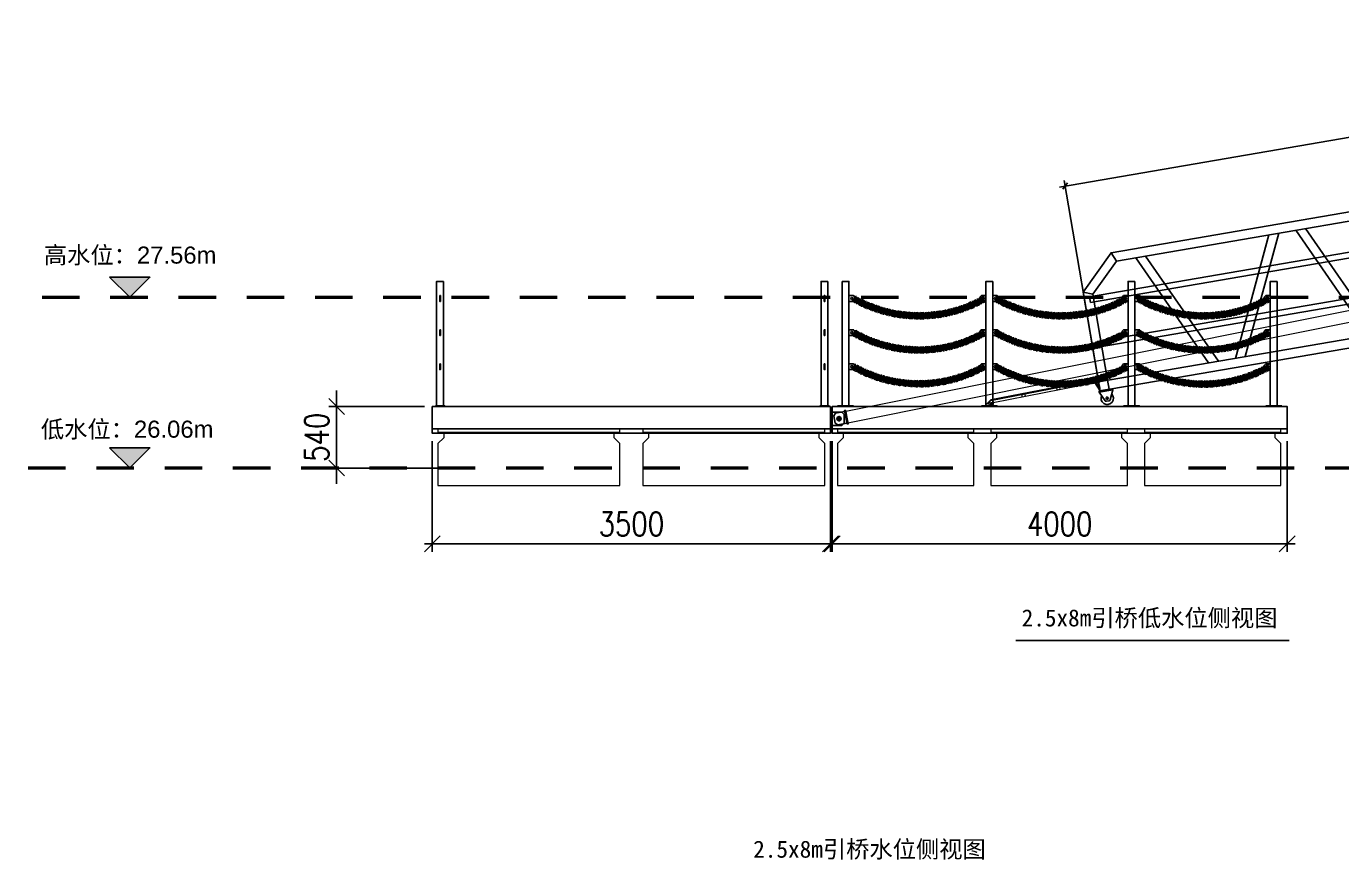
# Model space of a CAD drawing. Header units: millimetres. Extents: x 11827 to 862553, y 15071 to 134256.
# Drawn here: x 654036 to 665599, y 85019 to 92344 of the extents above; entities that cross this region are included whole.
import ezdxf
from ezdxf.enums import TextEntityAlignment as Align

# ---------------------------------------------------------------- set-up
doc = ezdxf.new("R2010")
doc.units = ezdxf.units.MM
doc.linetypes.add('CENTER', pattern=[2, 1.25, -0.25, 0.25, -0.25])
doc.linetypes.add('CENTER2', pattern=[28.575, 19.05, -3.175, 3.175, -3.175])
for name, color, linetype, lineweight in [('CAXA0', 7, 'Continuous', 70), ('图框', 7, 'Continuous', 13), ('文本', 3, 'Continuous', 13), ('浮箱', 160, 'Continuous', 20), ('铝斜撑', 241, 'Continuous', 9)]:
    doc.layers.add(name, color=color, linetype=linetype, lineweight=lineweight)
for name, color, linetype in [('hjh350-1200', 170, 'Continuous'), ('铝横梁', 220, 'Continuous'), ('铝通', 4, 'Continuous')]:
    doc.layers.add(name, color=color, linetype=linetype)
doc.styles.add('HZTXT', font='txtw.shx', dxfattribs={"width": 0.8, "bigfont": 'hztxtw.shx'})
doc.styles.get("Standard").update_dxf_attribs({"font": 'arial.ttf'})
doc.styles.add('宋体', font='')
doc.styles.get('宋体').set_extended_font_data('SimSun')
doc.dimstyles.new('DIM-50', dxfattribs={"dimscale": 50, "dimtxt": 3, "dimasz": 1, "dimexe": 1, "dimexo": 1, "dimgap": 1, "dimtad": 1, "dimdec": 1, "dimdsep": 46, "dimtxsty": 'HZTXT', "dimblk": 'OBLIQUE', "dimblk1": 'ARCHTICK', "dimblk2": 'OBLIQUE', "dimcen": 0, "dimdle": 1, "dimclrd": 9, "dimclre": 9, "dimclrt": 2, "dimadec": 1, "dimazin": 0, "dimtfac": 1, "dimtdec": 1, "dimtix": 1, "dimtmove": 2, "dimatfit": 3, "dimldrblk": 'OBLIQUE', "dimfxl": 15, "dimtolj": 1, "dimtzin": 0, "dimarcsym": 1})
doc.dimstyles.new('DIM-70', dxfattribs={"dimscale": 70, "dimtxt": 3, "dimasz": 2, "dimexe": 1, "dimexo": 1, "dimgap": 1, "dimtad": 1, "dimdec": 1, "dimdsep": 46, "dimtxsty": 'HZTXT', "dimblk": 'OBLIQUE', "dimcen": 0, "dimdle": 1, "dimclrd": 9, "dimclre": 9, "dimclrt": 2, "dimadec": 1, "dimazin": 0, "dimtfac": 1, "dimtdec": 1, "dimtix": 1, "dimtmove": 2, "dimatfit": 3, "dimldrblk": 'OBLIQUE', "dimfxl": 15, "dimtolj": 1, "dimtzin": 0, "dimarcsym": 1})

# ---------------------------------------------------------------- blocks, each defined once
blk = doc.blocks.new('*U26')
at = {"color": 5, "const_width": 30}
blk.add_lwpolyline([(166, 0), (-166, 0)], dxfattribs=at)
blk = doc.blocks.new('*U27')
at = {"color": 0, "linetype": 'ByBlock', "lineweight": -2, "transparency": 16777216}
for p in [(0, 0), (600, 0), (1200, 0), (1800, 0), (2400, 0), (3000, 0), (3600, 0), (4200, 0), (4800, 0), (5400, 0), (6000, 0), (6600, 0), (7200, 0), (7800, 0), (8400, 0), (9000, 0), (9600, 0), (10200, 0), (10800, 0), (11400, 0)]:
    blk.add_blockref('*U26', p, dxfattribs=at)
blk = doc.blocks.new('*U24')
at = {"color": 5, "const_width": 30}
blk.add_lwpolyline([(166, 0), (-166, 0)], dxfattribs=at)
blk = doc.blocks.new('*U25')
at = {"color": 0, "linetype": 'ByBlock', "lineweight": -2, "transparency": 16777216}
for p in [(0, 0), (600, 0), (1200, 0), (1800, 0), (2400, 0), (3000, 0), (3600, 0), (4200, 0), (4800, 0), (5400, 0), (6000, 0), (6600, 0), (7200, 0), (7800, 0), (8400, 0), (9000, 0), (9600, 0), (10200, 0), (10800, 0), (11400, 0)]:
    blk.add_blockref('*U24', p, dxfattribs=at)
blk = doc.blocks.new('GW-R')
at = {"color": 3, "linetype": 'CENTER2'}
for p, q in [((8383, 1945), (8383, 1975)), ((8398, 1960), (8368, 1960))]:
    blk.add_line(p, q, dxfattribs=at)
at = {"color": 1, "linetype": 'CENTER', "ltscale": 0.52}
for p, q in [((8383, 1974), (8383, 1946)), ((8369, 1960), (8397, 1960))]:
    blk.add_line(p, q, dxfattribs=at)
blk.add_lwpolyline([(8443, 2035), (8323, 2035), (8323, 2025), (8443, 2025)], close=True)
at = {"color": 0}
for points in [[(8360, 1942), (8323, 2025)], [(8406, 1942), (8443, 2025)]]:
    blk.add_lwpolyline(points, dxfattribs=at)
blk.add_lwpolyline([(8406, 1942, -0.317501), (8397, 1935), (8370, 1935, -0.317501), (8360, 1942)], format="xyb")
blk.add_circle((8383, 1960), 9)
blk.add_circle((8383, 1960), 9)
blk.add_arc((8383, 1960), 55, 144.9944, 35.0056)
blk = doc.blocks.new('A$C1CD0366B')
at = {"color": 1, "linetype": 'CENTER', "ltscale": 0.52}
for p, q in [((46, 50), (74, 50)), ((60, 36), (60, 64))]:
    blk.add_line(p, q, dxfattribs=at)
blk.add_lwpolyline([(0, 100), (0, 0), (10, 0), (10, 100)], close=True)
blk.add_lwpolyline([(10, 100), (87, 74, -0.315452), (90, 69), (90, 31, -0.315452), (87, 26), (10, 0)], format="xyb")
blk.add_circle((60, 50), 11)
blk = doc.blocks.new('*U46')
at = {"layer": '铝横梁'}
for points in [[(-163, -510), (-638, 510)], [(-75, -510), (-550, 510)], [(75, -510), (550, 510)], [(163, -510), (638, 510)]]:
    blk.add_lwpolyline(points, dxfattribs=at)
blk = doc.blocks.new('*U47')
at = {"color": 0, "linetype": 'ByBlock', "lineweight": -2, "transparency": 16777216}
for p in [(0, 0), (1427, 0), (2854, 0), (4281, 0), (5708, 0)]:
    blk.add_blockref('*U46', p, dxfattribs=at)
blk = doc.blocks.new('GW')
at = {"color": 3}
for points in [[(1209734, 2417378), (1209734, 2418178), (1209434, 2418478), (1202034, 2418478), (1201734, 2418178), (1201734, 2417378)], [(1202067, 2418398), (1202034, 2418478)], [(1209401, 2418398), (1209434, 2418478)], [(1209654, 2417378), (1209654, 2418145), (1209401, 2418398), (1202067, 2418398), (1201814, 2418145), (1201814, 2417378)], [(1201814, 2418145), (1201734, 2418178)], [(1209654, 2418145), (1209734, 2418178)]]:
    blk.add_lwpolyline(points, dxfattribs=at)
for points in [[(1201814, 2418128), (1209686, 2418128), (1209686, 2418078), (1201814, 2418078)], [(1201814, 2417728), (1209686, 2417728), (1209686, 2417678), (1201814, 2417678)]]:
    blk.add_lwpolyline(points, close=True)
blk.add_lwpolyline([(1201734, 2417378), (1209734, 2417378), (1209734, 2417298), (1201734, 2417298)], close=True, dxfattribs=at)
at = {"layer": '铝通'}
for points in [[(1201722, 2417404), (1201814, 2417378), (1201814, 2417298), (1201734, 2417298), (1201702, 2417379)], [(1209747, 2417404), (1209654, 2417378), (1209654, 2417298), (1209734, 2417298), (1209767, 2417379)]]:
    blk.add_lwpolyline(points, dxfattribs=at)
for points in [[(1201734, 2417378), (1201734, 2417322), (1201724, 2417322), (1201714, 2417378)], [(1209734, 2417378), (1209734, 2417322), (1209744, 2417322), (1209754, 2417378)]]:
    blk.add_lwpolyline(points, close=True, dxfattribs=at)
for centre in [(1201716, 2417388), (1209753, 2417388)]:
    blk.add_circle(centre, 7, dxfattribs=at)
for centre, start, end in [((1201716, 2417388), 69.0024, 213.7395), ((1209753, 2417388), 326.2605, 110.9976)]:
    blk.add_arc(centre, 17, start, end, dxfattribs=at)
for name, p in [('*U47', (1202882, 2417888)), ('GW-R', (1201301, 2415263))]:
    blk.add_blockref(name, p)
at = {"layer": '图框', "rotation": 270.000000000001}
blk.add_blockref('A$C1CD0366B', (1201724, 2417298), dxfattribs=at)
blk = doc.blocks.new('_Oblique')
at = {"color": 0, "linetype": 'ByBlock', "lineweight": -2}
blk.add_line((-0.5, -0.5), (0.5, 0.5), dxfattribs=at)
blk = doc.blocks.new('*D49')
at = {"color": 9, "lineweight": -2, "transparency": 16777216}
for p, q in [((671100, 92304), (663117, 90932)), ((671352, 90545), (671043, 92344)), ((663467, 89190), (663158, 90990))]:
    blk.add_line(p, q, dxfattribs=at)
at = {"layer": 'Defpoints', "color": 0, "transparency": 16777216}
for p in [(663167, 90941), (671360, 90495), (663476, 89141)]:
    blk.add_point(p, dxfattribs=at)
at = {"color": 9, "lineweight": -2, "transparency": 16777216, "xscale": 50, "yscale": 50, "zscale": 50}
for p, rotation in [((671051, 92295), 9.746884689865425), ((663167, 90941), 189.7468846898654)]:
    blk.add_blockref('_Oblique', p, dxfattribs=dict(at, rotation=rotation))
at = {"color": 2, "transparency": 16777216, "insert": (667088, 91741), "char_height": 150, "attachment_point": 5, "rotation": 9.7469, "style": 'HZTXT'}
blk.add_mtext('\\A1;8000', dxfattribs=at)
blk = doc.blocks.new('_ArchTick')
at = {"color": 0, "linetype": 'ByBlock', "lineweight": 100, "const_width": 0.15}
blk.add_lwpolyline([(-0.5, -0.5), (0.5, 0.5)], dxfattribs=at)
blk = doc.blocks.new('ZZ-2')
blk.add_lwpolyline([(125607, 24331), (125517, 24331), (125497, 24311), (125497, 24236), (125517, 24216), (125607, 24216)])
blk.add_lwpolyline([(125617, 24211), (125607, 24211), (125607, 24336), (125617, 24336)], close=True)
blk.add_circle((125542, 24274), 18)
at = {"layer": 'Defpoints', "color": 1, "linetype": 'CENTER', "ltscale": 5}
for points in [[(125542, 24297), (125542, 24251)], [(125519, 24274), (125565, 24274)]]:
    blk.add_lwpolyline(points, dxfattribs=at)
at = {"layer": 'Defpoints', "color": 1, "linetype": 'CENTER', "ltscale": 2}
for points in [[(125602, 24311), (125612, 24311), (125622, 24311)], [(125602, 24236), (125612, 24236), (125622, 24236)]]:
    blk.add_lwpolyline(points, dxfattribs=at)
for points in [[(125617, 24302), (125617, 24320), (125607, 24320), (125607, 24302)], [(125617, 24227), (125617, 24245), (125607, 24245), (125607, 24227)]]:
    blk.add_lwpolyline(points, close=True, dxfattribs=at)
blk = doc.blocks.new('M-ARM-b')
at = {"color": 4}
for points in [[(202176, 25902), (202096, 25902), (202076, 25882), (202076, 25817), (202096, 25797), (202176, 25797)], [(202176, 25789), (202176, 25909), (202186, 25909), (202186, 25789), (202176, 25789)], [(208807, 25789), (208807, 25909), (208797, 25909), (208797, 25789), (208807, 25789)], [(208807, 25902), (208887, 25902), (208907, 25882), (208907, 25817), (208887, 25797), (208807, 25797)]]:
    blk.add_lwpolyline(points, dxfattribs=at)
for centre in [(202116, 25849), (208867, 25849)]:
    blk.add_circle(centre, 18, dxfattribs=at)
at = {"layer": 'Defpoints', "color": 4, "linetype": 'CENTER', "ltscale": 5}
for points in [[(202093, 25849), (202139, 25849)], [(202116, 25872), (202116, 25826)], [(208890, 25849), (208844, 25849)], [(208867, 25872), (208867, 25826)]]:
    blk.add_lwpolyline(points, dxfattribs=at)
at = {"layer": '铝斜撑', "color": 4}
blk.add_lwpolyline([(208797, 25799), (208797, 25899), (202186, 25899), (202186, 25799), (208797, 25799)], dxfattribs=at)
blk = doc.blocks.new('A$C32F71815')
at = {"layer": '铝斜撑', "linetype": 'Continuous'}
for p, q in [((3, 20), (0, 20)), ((0, 20), (0, 0)), ((40, 0), (0, 0)), ((3, 20), (3, 3)), ((40, 3), (3, 3)), ((40, 0), (40, 3))]:
    blk.add_line(p, q, dxfattribs=at)
blk = doc.blocks.new('tb')
at = {"lineweight": 0}
h = blk.add_hatch(dxfattribs=at)
h.set_pattern_fill('ANSI31', color=256, scale=0.125, style=0)
h.set_pattern_definition([(45, (-488846.90197, 126237.06756), (-0.2806330038, 0.28063300377), [])])
edge = h.paths.add_edge_path(flags=17)
edge.add_arc((0, 0), 6.5, 0, 360)
edge = h.paths.add_edge_path()
edge.add_arc((0, 0), 10, 0, 360)
for p, q in [((-15, -5), (-15, 15)), ((-15, 15), (943, 15)), ((-10, 10), (-10, -5)), ((942, 10), (-10, 10)), ((942, 10), (982, -16)), ((943, 15), (985, -12)), ((-10, -5), (-15, -5)), ((927, -10), (927, -20)), ((937, -30), (957, -30)), ((941, -23), (953, -23)), ((941, -30), (941, -23)), ((945, -23), (945, -7)), ((950, -23), (950, -7)), ((953, -30), (953, -23)), ((967, -10), (967, -20)), ((982, -16), (985, -12))]:
    blk.add_line(p, q, dxfattribs=at)
for points in [[(14, -10), (14, 10), (927, 10), (927, -10)], [(44, 10), (44, -10), (14, -10), (14, 10)], [(356, 10), (356, -10), (326, -10), (326, 10)], [(668, 10), (668, -10), (638, -10), (638, 10)]]:
    blk.add_lwpolyline(points, close=True, dxfattribs=at)
for radius in [10, 6.5]:
    blk.add_circle((0, 0), radius, dxfattribs=at)
for centre, start, end in [((937, -20), 180, 270), ((957, -20), 270, 0)]:
    blk.add_arc(centre, 10, start, end, dxfattribs=at)
blk.add_blockref('A$C32F71815', (927, -10), dxfattribs=at)
blk = doc.blocks.new('*U807')
at = {"layer": '浮箱'}
blk.add_lwpolyline([(-800, -250), (800, -250), (800, 120), (750, 170), (750, 220), (800, 220), (800, 250), (-800, 250), (-800, 220), (-750, 220), (-750, 170), (-800, 120)], close=True, dxfattribs=at)
blk.add_lwpolyline([(-750, 220), (750, 220)], dxfattribs=at)
blk = doc.blocks.new('*U808')
at = {"color": 0, "linetype": 'ByBlock', "lineweight": -2, "transparency": 16777216}
for p in [(0, 0), (1800, 0)]:
    blk.add_blockref('*U807', p, dxfattribs=at)
blk = doc.blocks.new('*U809')
at = {"layer": '浮箱'}
blk.add_lwpolyline([(-600, -250), (600, -250), (600, 120), (550, 170), (550, 220), (600, 220), (600, 250), (-600, 250), (-600, 220), (-550, 220), (-550, 170), (-600, 120)], close=True, dxfattribs=at)
blk.add_lwpolyline([(-550, 220), (550, 220)], dxfattribs=at)
blk = doc.blocks.new('*U810')
at = {"color": 0, "linetype": 'ByBlock', "lineweight": -2, "transparency": 16777216}
for p in [(0, 0), (1350, 0), (2700, 0)]:
    blk.add_blockref('*U809', p, dxfattribs=at)
blk = doc.blocks.new('*D811')
at = {"color": 9, "lineweight": -2, "transparency": 16777216}
for p, q in [((656764, 89002), (656764, 89142)), ((657535, 89002), (656694, 89002)), ((656764, 89002), (656764, 88462)), ((657914, 88462), (656694, 88462)), ((656764, 88462), (656764, 88322))]:
    blk.add_line(p, q, dxfattribs=at)
at = {"layer": 'Defpoints', "color": 0, "transparency": 16777216}
for p in [(657605, 89002), (656764, 88462), (657984, 88462)]:
    blk.add_point(p, dxfattribs=at)
at = {"color": 9, "lineweight": -2, "transparency": 16777216, "xscale": 140, "yscale": 140, "zscale": 140}
for p, rotation in [((656764, 89002), 270), ((656764, 88462), 90)]:
    blk.add_blockref('_Oblique', p, dxfattribs=dict(at, rotation=rotation))
at = {"color": 2, "transparency": 16777216, "insert": (656589, 88732), "char_height": 210, "attachment_point": 5, "rotation": 90, "style": 'HZTXT'}
blk.add_mtext('\\A1;540', dxfattribs=at)
blk = doc.blocks.new('*D931')
at = {"color": 9, "lineweight": -2, "transparency": 16777216}
for p, q in [((657605, 88697), (657605, 87725)), ((661105, 88697), (661105, 87725)), ((657535, 87795), (661175, 87795))]:
    blk.add_line(p, q, dxfattribs=at)
at = {"layer": 'Defpoints', "color": 0, "transparency": 16777216}
for p in [(657605, 88767), (661105, 88767), (661105, 87795)]:
    blk.add_point(p, dxfattribs=at)
at = {"color": 9, "lineweight": -2, "transparency": 16777216, "xscale": 140, "yscale": 140, "zscale": 140, "rotation": 180}
blk.add_blockref('_Oblique', (657605, 87795), dxfattribs=at)
at = {"color": 9, "lineweight": -2, "transparency": 16777216, "xscale": 140, "yscale": 140, "zscale": 140}
blk.add_blockref('_Oblique', (661105, 87795), dxfattribs=at)
at = {"color": 2, "transparency": 16777216, "insert": (659355, 87970), "char_height": 210, "attachment_point": 5, "style": 'HZTXT'}
blk.add_mtext('\\A1;3500', dxfattribs=at)
blk = doc.blocks.new('*D932')
at = {"color": 9, "lineweight": -2, "transparency": 16777216}
for p, q in [((661120, 88697), (661120, 87725)), ((665120, 88697), (665120, 87725)), ((661050, 87795), (665190, 87795))]:
    blk.add_line(p, q, dxfattribs=at)
at = {"layer": 'Defpoints', "color": 0, "transparency": 16777216}
for p in [(661120, 88767), (665120, 88767), (665120, 87795)]:
    blk.add_point(p, dxfattribs=at)
at = {"color": 9, "lineweight": -2, "transparency": 16777216, "xscale": 140, "yscale": 140, "zscale": 140, "rotation": 180}
blk.add_blockref('_Oblique', (661120, 87795), dxfattribs=at)
at = {"color": 9, "lineweight": -2, "transparency": 16777216, "xscale": 140, "yscale": 140, "zscale": 140}
blk.add_blockref('_Oblique', (665120, 87795), dxfattribs=at)
at = {"color": 2, "transparency": 16777216, "insert": (663120, 87970), "char_height": 210, "attachment_point": 5, "style": 'HZTXT'}
blk.add_mtext('\\A1;4000', dxfattribs=at)
blk = doc.blocks.new('*U1325')
blk.add_lwpolyline([(-25, 25), (-25, -25), (15, -25), (25, -15), (25, 15), (15, 25), (-25, 25)])
blk.add_circle((0, 0), 10)
blk = doc.blocks.new('*U1326')
at = {"color": 0, "linetype": 'ByBlock', "lineweight": -2, "transparency": 16777216}
for p in [(0, 600), (0, 300), (0, 0)]:
    blk.add_blockref('*U1325', p, dxfattribs=at)
blk = doc.blocks.new('*U1323')
blk.add_lwpolyline([(-25, 25), (-25, -25), (15, -25), (25, -15), (25, 15), (15, 25), (-25, 25)])
blk.add_circle((0, 0), 10)
blk = doc.blocks.new('*U1324')
at = {"color": 0, "linetype": 'ByBlock', "lineweight": -2, "transparency": 16777216}
for p in [(0, 600), (0, 300), (0, 0)]:
    blk.add_blockref('*U1323', p, dxfattribs=at)
blk = doc.blocks.new('LG-LZ')
at = {"color": 7}
for points in [[(1136941, 2514484), (1137081, 2514484), (1137081, 2514478), (1136941, 2514478), (1136941, 2514484)], [(1136955, 2514484), (1136955, 2514478)], [(1136962, 2514489), (1136962, 2514473)], [(1136969, 2514484), (1136969, 2514478)], [(1137053, 2514484), (1137053, 2514478)], [(1137060, 2514489), (1137060, 2514473)], [(1137067, 2514484), (1137067, 2514478)]]:
    blk.add_lwpolyline(points, dxfattribs=at)
at = {"layer": 'hjh350-1200', "color": 6}
blk.add_lwpolyline([(1137041, 2515578), (1136981, 2515578), (1136981, 2514484), (1137041, 2514484)], close=True, dxfattribs=at)
at = {"xscale": -1}
blk.add_blockref('*U1324', (1136956, 2514828), dxfattribs=at)
blk.add_blockref('*U1326', (1137066, 2514828))
blk = doc.blocks.new('*U1345')
at = {"layer": 'CAXA0'}
for p, q in [((23, 14), (36, 14)), ((36, 6), (23, 6)), ((72, 16), (86, 17)), ((86, 9), (73, 8)), ((37, -5), (23, -5)), ((37, -13), (23, -13)), ((87, -2), (73, -3)), ((87, -10), (74, -11))]:
    blk.add_line(p, q, dxfattribs=at)
blk.add_lwpolyline([(72, 6), (40, 5, 1), (40, -3), (72, -2, 1), (72, 6)], format="xyb", dxfattribs=at)
for centre, radius, start, end in [((23, 1), 13.3, 90.9188, 163.4612), ((23, 1), 5.33, 90.9188, 132.3284), ((36, 1), 13.3, 19.6243, 90.9188), ((36, 1), 13.3, 19.6243, 90.9188), ((36, 1), 5.33, 49.5092, 90.9188), ((36, 1), 5.33, 49.5092, 90.9188), ((73, 3), 13.3, 93.1606, 165.703), ((73, 3), 5.33, 93.1606, 134.5702), ((86, 3), 13.3, 20.6182, 93.1606), ((86, 3), 13.3, 20.6182, 93.1606), ((86, 3), 5.33, 51.751, 93.1606), ((86, 3), 5.33, 51.751, 93.1606), ((23, 1), 13.3, 198.3764, 270.9188), ((23, 1), 5.33, 229.5092, 270.9188), ((36, 1), 5.33, 270.9188, 312.3284), ((36, 1), 13.3, 270.9188, 344.7109), ((36, 1), 5.33, 270.9188, 312.3284), ((36, 1), 13.3, 270.9188, 344.7109), ((73, 3), 13.3, 200.6182, 273.1606), ((73, 3), 5.33, 231.751, 273.1606), ((86, 3), 13.3, 273.1606, 345.703), ((86, 3), 13.3, 273.1606, 345.703), ((86, 3), 5.33, 273.1606, 314.5702), ((86, 3), 5.33, 273.1606, 314.5702)]:
    blk.add_arc(centre, radius, start, end, dxfattribs=at)
blk = doc.blocks.new('*U1346')
at = {"color": 0, "linetype": 'ByBlock', "lineweight": -2, "transparency": 16777216}
for p, rotation in [((1133087, 2514792), 332.1169999690284), ((1133132, 2514770), 334.5752915565449), ((1133178, 2514749), 337.0335831440608), ((1133224, 2514731), 339.4918747315768), ((1133961, 2514704), 16.36624854431703), ((1134008, 2514719), 18.824540131833), ((1134055, 2514736), 21.28283171934912), ((1134102, 2514756), 23.74112330686542), ((1134147, 2514777), 26.19941489438151), ((1133271, 2514714), 341.9501663190929), ((1133319, 2514700), 344.408457906609), ((1133368, 2514687), 346.8667494941251), ((1133417, 2514677), 349.3250410816411), ((1133466, 2514669), 351.783332669157), ((1133516, 2514663), 354.2416242566727), ((1133565, 2514659), 356.699915844189), ((1133615, 2514657), 359.1582074317055), ((1133665, 2514657), 1.616499019220556), ((1133715, 2514660), 4.074790606736444), ((1133765, 2514665), 6.533082194252587), ((1133815, 2514671), 8.99137378176869), ((1133864, 2514680), 11.44966536928477), ((1133913, 2514691), 13.90795695680105)]:
    blk.add_blockref('*U1345', p, dxfattribs=dict(at, rotation=rotation))
blk = doc.blocks.new('*U1347')
at = {"layer": 'CAXA0'}
for p, q in [((23, 14), (36, 14)), ((36, 6), (23, 6)), ((72, 16), (86, 17)), ((86, 9), (73, 8)), ((37, -5), (23, -5)), ((37, -13), (23, -13)), ((87, -2), (73, -3)), ((87, -10), (74, -11))]:
    blk.add_line(p, q, dxfattribs=at)
blk.add_lwpolyline([(72, 6), (40, 5, 1), (40, -3), (72, -2, 1), (72, 6)], format="xyb", dxfattribs=at)
for centre, radius, start, end in [((23, 1), 13.3, 90.9188, 163.4612), ((23, 1), 5.33, 90.9188, 132.3284), ((36, 1), 13.3, 19.6243, 90.9188), ((36, 1), 13.3, 19.6243, 90.9188), ((36, 1), 5.33, 49.5092, 90.9188), ((36, 1), 5.33, 49.5092, 90.9188), ((73, 3), 13.3, 93.1606, 165.703), ((73, 3), 5.33, 93.1606, 134.5702), ((86, 3), 13.3, 20.6182, 93.1606), ((86, 3), 13.3, 20.6182, 93.1606), ((86, 3), 5.33, 51.751, 93.1606), ((86, 3), 5.33, 51.751, 93.1606), ((23, 1), 13.3, 198.3764, 270.9188), ((23, 1), 5.33, 229.5092, 270.9188), ((36, 1), 5.33, 270.9188, 312.3284), ((36, 1), 13.3, 270.9188, 344.7109), ((36, 1), 5.33, 270.9188, 312.3284), ((36, 1), 13.3, 270.9188, 344.7109), ((73, 3), 13.3, 200.6182, 273.1606), ((73, 3), 5.33, 231.751, 273.1606), ((86, 3), 13.3, 273.1606, 345.703), ((86, 3), 13.3, 273.1606, 345.703), ((86, 3), 5.33, 273.1606, 314.5702), ((86, 3), 5.33, 273.1606, 314.5702)]:
    blk.add_arc(centre, radius, start, end, dxfattribs=at)
blk = doc.blocks.new('*U1335')
at = {"color": 0, "linetype": 'ByBlock', "lineweight": -2, "transparency": 16777216}
for p, rotation in [((1133087, 2514792), 332.1169999690284), ((1133132, 2514770), 334.5752915565449), ((1133178, 2514749), 337.0335831440608), ((1133224, 2514731), 339.4918747315768), ((1133961, 2514704), 16.36624854431703), ((1134008, 2514719), 18.824540131833), ((1134055, 2514736), 21.28283171934912), ((1134102, 2514756), 23.74112330686542), ((1134147, 2514777), 26.19941489438151), ((1133271, 2514714), 341.9501663190929), ((1133319, 2514700), 344.408457906609), ((1133368, 2514687), 346.8667494941251), ((1133417, 2514677), 349.3250410816411), ((1133466, 2514669), 351.783332669157), ((1133516, 2514663), 354.2416242566727), ((1133565, 2514659), 356.699915844189), ((1133615, 2514657), 359.1582074317055), ((1133665, 2514657), 1.616499019220556), ((1133715, 2514660), 4.074790606736444), ((1133765, 2514665), 6.533082194252587), ((1133815, 2514671), 8.99137378176869), ((1133864, 2514680), 11.44966536928477), ((1133913, 2514691), 13.90795695680105)]:
    blk.add_blockref('*U1347', p, dxfattribs=dict(at, rotation=rotation))
blk = doc.blocks.new('*U1342')
at = {"layer": 'CAXA0'}
for p, q in [((23, 14), (36, 14)), ((36, 6), (23, 6)), ((72, 16), (86, 17)), ((86, 9), (73, 8)), ((37, -5), (23, -5)), ((37, -13), (23, -13)), ((87, -2), (73, -3)), ((87, -10), (74, -11))]:
    blk.add_line(p, q, dxfattribs=at)
blk.add_lwpolyline([(72, 6), (40, 5, 1), (40, -3), (72, -2, 1), (72, 6)], format="xyb", dxfattribs=at)
for centre, radius, start, end in [((23, 1), 13.3, 90.9188, 163.4612), ((23, 1), 5.33, 90.9188, 132.3284), ((36, 1), 13.3, 19.6243, 90.9188), ((36, 1), 13.3, 19.6243, 90.9188), ((36, 1), 5.33, 49.5092, 90.9188), ((36, 1), 5.33, 49.5092, 90.9188), ((73, 3), 13.3, 93.1606, 165.703), ((73, 3), 5.33, 93.1606, 134.5702), ((86, 3), 13.3, 20.6182, 93.1606), ((86, 3), 13.3, 20.6182, 93.1606), ((86, 3), 5.33, 51.751, 93.1606), ((86, 3), 5.33, 51.751, 93.1606), ((23, 1), 13.3, 198.3764, 270.9188), ((23, 1), 5.33, 229.5092, 270.9188), ((36, 1), 5.33, 270.9188, 312.3284), ((36, 1), 13.3, 270.9188, 344.7109), ((36, 1), 5.33, 270.9188, 312.3284), ((36, 1), 13.3, 270.9188, 344.7109), ((73, 3), 13.3, 200.6182, 273.1606), ((73, 3), 5.33, 231.751, 273.1606), ((86, 3), 13.3, 273.1606, 345.703), ((86, 3), 13.3, 273.1606, 345.703), ((86, 3), 5.33, 273.1606, 314.5702), ((86, 3), 5.33, 273.1606, 314.5702)]:
    blk.add_arc(centre, radius, start, end, dxfattribs=at)
blk = doc.blocks.new('*U1344')
at = {"color": 0, "linetype": 'ByBlock', "lineweight": -2, "transparency": 16777216}
for p, rotation in [((1133087, 2514792), 332.1169999690284), ((1133132, 2514770), 334.5752915565449), ((1133178, 2514749), 337.0335831440608), ((1133224, 2514731), 339.4918747315768), ((1133961, 2514704), 16.36624854431703), ((1134008, 2514719), 18.824540131833), ((1134055, 2514736), 21.28283171934912), ((1134102, 2514756), 23.74112330686542), ((1134147, 2514777), 26.19941489438151), ((1133271, 2514714), 341.9501663190929), ((1133319, 2514700), 344.408457906609), ((1133368, 2514687), 346.8667494941251), ((1133417, 2514677), 349.3250410816411), ((1133466, 2514669), 351.783332669157), ((1133516, 2514663), 354.2416242566727), ((1133565, 2514659), 356.699915844189), ((1133615, 2514657), 359.1582074317055), ((1133665, 2514657), 1.616499019220556), ((1133715, 2514660), 4.074790606736444), ((1133765, 2514665), 6.533082194252587), ((1133815, 2514671), 8.99137378176869), ((1133864, 2514680), 11.44966536928477), ((1133913, 2514691), 13.90795695680105)]:
    blk.add_blockref('*U1342', p, dxfattribs=dict(at, rotation=rotation))
blk = doc.blocks.new('*U1332')
at = {"layer": 'CAXA0'}
for p, q in [((23, 14), (36, 14)), ((36, 6), (23, 6)), ((72, 16), (86, 17)), ((86, 9), (73, 8)), ((37, -5), (23, -5)), ((37, -13), (23, -13)), ((87, -2), (73, -3)), ((87, -10), (74, -11))]:
    blk.add_line(p, q, dxfattribs=at)
blk.add_lwpolyline([(72, 6), (40, 5, 1), (40, -3), (72, -2, 1), (72, 6)], format="xyb", dxfattribs=at)
for centre, radius, start, end in [((23, 1), 13.3, 90.9188, 163.4612), ((23, 1), 5.33, 90.9188, 132.3284), ((36, 1), 13.3, 19.6243, 90.9188), ((36, 1), 13.3, 19.6243, 90.9188), ((36, 1), 5.33, 49.5092, 90.9188), ((36, 1), 5.33, 49.5092, 90.9188), ((73, 3), 13.3, 93.1606, 165.703), ((73, 3), 5.33, 93.1606, 134.5702), ((86, 3), 13.3, 20.6182, 93.1606), ((86, 3), 13.3, 20.6182, 93.1606), ((86, 3), 5.33, 51.751, 93.1606), ((86, 3), 5.33, 51.751, 93.1606), ((23, 1), 13.3, 198.3764, 270.9188), ((23, 1), 5.33, 229.5092, 270.9188), ((36, 1), 5.33, 270.9188, 312.3284), ((36, 1), 13.3, 270.9188, 344.7109), ((36, 1), 5.33, 270.9188, 312.3284), ((36, 1), 13.3, 270.9188, 344.7109), ((73, 3), 13.3, 200.6182, 273.1606), ((73, 3), 5.33, 231.751, 273.1606), ((86, 3), 13.3, 273.1606, 345.703), ((86, 3), 13.3, 273.1606, 345.703), ((86, 3), 5.33, 273.1606, 314.5702), ((86, 3), 5.33, 273.1606, 314.5702)]:
    blk.add_arc(centre, radius, start, end, dxfattribs=at)
blk = doc.blocks.new('*U1333')
at = {"color": 0, "linetype": 'ByBlock', "lineweight": -2, "transparency": 16777216}
for p, rotation in [((1133087, 2514792), 332.1169999690284), ((1133132, 2514770), 334.5752915565449), ((1133178, 2514749), 337.0335831440608), ((1133224, 2514731), 339.4918747315768), ((1133961, 2514704), 16.36624854431703), ((1134008, 2514719), 18.824540131833), ((1134055, 2514736), 21.28283171934912), ((1134102, 2514756), 23.74112330686542), ((1134147, 2514777), 26.19941489438151), ((1133271, 2514714), 341.9501663190929), ((1133319, 2514700), 344.408457906609), ((1133368, 2514687), 346.8667494941251), ((1133417, 2514677), 349.3250410816411), ((1133466, 2514669), 351.783332669157), ((1133516, 2514663), 354.2416242566727), ((1133565, 2514659), 356.699915844189), ((1133615, 2514657), 359.1582074317055), ((1133665, 2514657), 1.616499019220556), ((1133715, 2514660), 4.074790606736444), ((1133765, 2514665), 6.533082194252587), ((1133815, 2514671), 8.99137378176869), ((1133864, 2514680), 11.44966536928477), ((1133913, 2514691), 13.90795695680105)]:
    blk.add_blockref('*U1332', p, dxfattribs=dict(at, rotation=rotation))
blk = doc.blocks.new('*U1334')
at = {"layer": 'CAXA0'}
for p, q in [((23, 14), (36, 14)), ((36, 6), (23, 6)), ((72, 16), (86, 17)), ((86, 9), (73, 8)), ((37, -5), (23, -5)), ((37, -13), (23, -13)), ((87, -2), (73, -3)), ((87, -10), (74, -11))]:
    blk.add_line(p, q, dxfattribs=at)
blk.add_lwpolyline([(72, 6), (40, 5, 1), (40, -3), (72, -2, 1), (72, 6)], format="xyb", dxfattribs=at)
for centre, radius, start, end in [((23, 1), 13.3, 90.9188, 163.4612), ((23, 1), 5.33, 90.9188, 132.3284), ((36, 1), 13.3, 19.6243, 90.9188), ((36, 1), 13.3, 19.6243, 90.9188), ((36, 1), 5.33, 49.5092, 90.9188), ((36, 1), 5.33, 49.5092, 90.9188), ((73, 3), 13.3, 93.1606, 165.703), ((73, 3), 5.33, 93.1606, 134.5702), ((86, 3), 13.3, 20.6182, 93.1606), ((86, 3), 13.3, 20.6182, 93.1606), ((86, 3), 5.33, 51.751, 93.1606), ((86, 3), 5.33, 51.751, 93.1606), ((23, 1), 13.3, 198.3764, 270.9188), ((23, 1), 5.33, 229.5092, 270.9188), ((36, 1), 5.33, 270.9188, 312.3284), ((36, 1), 13.3, 270.9188, 344.7109), ((36, 1), 5.33, 270.9188, 312.3284), ((36, 1), 13.3, 270.9188, 344.7109), ((73, 3), 13.3, 200.6182, 273.1606), ((73, 3), 5.33, 231.751, 273.1606), ((86, 3), 13.3, 273.1606, 345.703), ((86, 3), 13.3, 273.1606, 345.703), ((86, 3), 5.33, 273.1606, 314.5702), ((86, 3), 5.33, 273.1606, 314.5702)]:
    blk.add_arc(centre, radius, start, end, dxfattribs=at)
blk = doc.blocks.new('*U1338')
at = {"color": 0, "linetype": 'ByBlock', "lineweight": -2, "transparency": 16777216}
for p, rotation in [((1133087, 2514792), 332.1169999690284), ((1133132, 2514770), 334.5752915565449), ((1133178, 2514749), 337.0335831440608), ((1133224, 2514731), 339.4918747315768), ((1133961, 2514704), 16.36624854431703), ((1134008, 2514719), 18.824540131833), ((1134055, 2514736), 21.28283171934912), ((1134102, 2514756), 23.74112330686542), ((1134147, 2514777), 26.19941489438151), ((1133271, 2514714), 341.9501663190929), ((1133319, 2514700), 344.408457906609), ((1133368, 2514687), 346.8667494941251), ((1133417, 2514677), 349.3250410816411), ((1133466, 2514669), 351.783332669157), ((1133516, 2514663), 354.2416242566727), ((1133565, 2514659), 356.699915844189), ((1133615, 2514657), 359.1582074317055), ((1133665, 2514657), 1.616499019220556), ((1133715, 2514660), 4.074790606736444), ((1133765, 2514665), 6.533082194252587), ((1133815, 2514671), 8.99137378176869), ((1133864, 2514680), 11.44966536928477), ((1133913, 2514691), 13.90795695680105)]:
    blk.add_blockref('*U1334', p, dxfattribs=dict(at, rotation=rotation))
blk = doc.blocks.new('*U1339')
at = {"layer": 'CAXA0'}
for p, q in [((23, 14), (36, 14)), ((36, 6), (23, 6)), ((72, 16), (86, 17)), ((86, 9), (73, 8)), ((37, -5), (23, -5)), ((37, -13), (23, -13)), ((87, -2), (73, -3)), ((87, -10), (74, -11))]:
    blk.add_line(p, q, dxfattribs=at)
blk.add_lwpolyline([(72, 6), (40, 5, 1), (40, -3), (72, -2, 1), (72, 6)], format="xyb", dxfattribs=at)
for centre, radius, start, end in [((23, 1), 13.3, 90.9188, 163.4612), ((23, 1), 5.33, 90.9188, 132.3284), ((36, 1), 13.3, 19.6243, 90.9188), ((36, 1), 13.3, 19.6243, 90.9188), ((36, 1), 5.33, 49.5092, 90.9188), ((36, 1), 5.33, 49.5092, 90.9188), ((73, 3), 13.3, 93.1606, 165.703), ((73, 3), 5.33, 93.1606, 134.5702), ((86, 3), 13.3, 20.6182, 93.1606), ((86, 3), 13.3, 20.6182, 93.1606), ((86, 3), 5.33, 51.751, 93.1606), ((86, 3), 5.33, 51.751, 93.1606), ((23, 1), 13.3, 198.3764, 270.9188), ((23, 1), 5.33, 229.5092, 270.9188), ((36, 1), 5.33, 270.9188, 312.3284), ((36, 1), 13.3, 270.9188, 344.7109), ((36, 1), 5.33, 270.9188, 312.3284), ((36, 1), 13.3, 270.9188, 344.7109), ((73, 3), 13.3, 200.6182, 273.1606), ((73, 3), 5.33, 231.751, 273.1606), ((86, 3), 13.3, 273.1606, 345.703), ((86, 3), 13.3, 273.1606, 345.703), ((86, 3), 5.33, 273.1606, 314.5702), ((86, 3), 5.33, 273.1606, 314.5702)]:
    blk.add_arc(centre, radius, start, end, dxfattribs=at)
blk = doc.blocks.new('*U1331')
at = {"color": 0, "linetype": 'ByBlock', "lineweight": -2, "transparency": 16777216}
for p, rotation in [((1133087, 2514792), 332.1169999690284), ((1133132, 2514770), 334.5752915565449), ((1133178, 2514749), 337.0335831440608), ((1133224, 2514731), 339.4918747315768), ((1133961, 2514704), 16.36624854431703), ((1134008, 2514719), 18.824540131833), ((1134055, 2514736), 21.28283171934912), ((1134102, 2514756), 23.74112330686542), ((1134147, 2514777), 26.19941489438151), ((1133271, 2514714), 341.9501663190929), ((1133319, 2514700), 344.408457906609), ((1133368, 2514687), 346.8667494941251), ((1133417, 2514677), 349.3250410816411), ((1133466, 2514669), 351.783332669157), ((1133516, 2514663), 354.2416242566727), ((1133565, 2514659), 356.699915844189), ((1133615, 2514657), 359.1582074317055), ((1133665, 2514657), 1.616499019220556), ((1133715, 2514660), 4.074790606736444), ((1133765, 2514665), 6.533082194252587), ((1133815, 2514671), 8.99137378176869), ((1133864, 2514680), 11.44966536928477), ((1133913, 2514691), 13.90795695680105)]:
    blk.add_blockref('*U1339', p, dxfattribs=dict(at, rotation=rotation))
blk = doc.blocks.new('*U1343')
at = {"layer": 'CAXA0'}
for p, q in [((23, 14), (36, 14)), ((36, 6), (23, 6)), ((72, 16), (86, 17)), ((86, 9), (73, 8)), ((37, -5), (23, -5)), ((37, -13), (23, -13)), ((87, -2), (73, -3)), ((87, -10), (74, -11))]:
    blk.add_line(p, q, dxfattribs=at)
blk.add_lwpolyline([(72, 6), (40, 5, 1), (40, -3), (72, -2, 1), (72, 6)], format="xyb", dxfattribs=at)
for centre, radius, start, end in [((23, 1), 13.3, 90.9188, 163.4612), ((23, 1), 5.33, 90.9188, 132.3284), ((36, 1), 13.3, 19.6243, 90.9188), ((36, 1), 13.3, 19.6243, 90.9188), ((36, 1), 5.33, 49.5092, 90.9188), ((36, 1), 5.33, 49.5092, 90.9188), ((73, 3), 13.3, 93.1606, 165.703), ((73, 3), 5.33, 93.1606, 134.5702), ((86, 3), 13.3, 20.6182, 93.1606), ((86, 3), 13.3, 20.6182, 93.1606), ((86, 3), 5.33, 51.751, 93.1606), ((86, 3), 5.33, 51.751, 93.1606), ((23, 1), 13.3, 198.3764, 270.9188), ((23, 1), 5.33, 229.5092, 270.9188), ((36, 1), 5.33, 270.9188, 312.3284), ((36, 1), 13.3, 270.9188, 344.7109), ((36, 1), 5.33, 270.9188, 312.3284), ((36, 1), 13.3, 270.9188, 344.7109), ((73, 3), 13.3, 200.6182, 273.1606), ((73, 3), 5.33, 231.751, 273.1606), ((86, 3), 13.3, 273.1606, 345.703), ((86, 3), 13.3, 273.1606, 345.703), ((86, 3), 5.33, 273.1606, 314.5702), ((86, 3), 5.33, 273.1606, 314.5702)]:
    blk.add_arc(centre, radius, start, end, dxfattribs=at)
blk = doc.blocks.new('*U1336')
at = {"color": 0, "linetype": 'ByBlock', "lineweight": -2, "transparency": 16777216}
for p, rotation in [((1133087, 2514792), 332.1169999690284), ((1133132, 2514770), 334.5752915565449), ((1133178, 2514749), 337.0335831440608), ((1133224, 2514731), 339.4918747315768), ((1133961, 2514704), 16.36624854431703), ((1134008, 2514719), 18.824540131833), ((1134055, 2514736), 21.28283171934912), ((1134102, 2514756), 23.74112330686542), ((1134147, 2514777), 26.19941489438151), ((1133271, 2514714), 341.9501663190929), ((1133319, 2514700), 344.408457906609), ((1133368, 2514687), 346.8667494941251), ((1133417, 2514677), 349.3250410816411), ((1133466, 2514669), 351.783332669157), ((1133516, 2514663), 354.2416242566727), ((1133565, 2514659), 356.699915844189), ((1133615, 2514657), 359.1582074317055), ((1133665, 2514657), 1.616499019220556), ((1133715, 2514660), 4.074790606736444), ((1133765, 2514665), 6.533082194252587), ((1133815, 2514671), 8.99137378176869), ((1133864, 2514680), 11.44966536928477), ((1133913, 2514691), 13.90795695680105)]:
    blk.add_blockref('*U1343', p, dxfattribs=dict(at, rotation=rotation))
blk = doc.blocks.new('*U1337')
at = {"layer": 'CAXA0'}
for p, q in [((23, 14), (36, 14)), ((36, 6), (23, 6)), ((72, 16), (86, 17)), ((86, 9), (73, 8)), ((37, -5), (23, -5)), ((37, -13), (23, -13)), ((87, -2), (73, -3)), ((87, -10), (74, -11))]:
    blk.add_line(p, q, dxfattribs=at)
blk.add_lwpolyline([(72, 6), (40, 5, 1), (40, -3), (72, -2, 1), (72, 6)], format="xyb", dxfattribs=at)
for centre, radius, start, end in [((23, 1), 13.3, 90.9188, 163.4612), ((23, 1), 5.33, 90.9188, 132.3284), ((36, 1), 13.3, 19.6243, 90.9188), ((36, 1), 13.3, 19.6243, 90.9188), ((36, 1), 5.33, 49.5092, 90.9188), ((36, 1), 5.33, 49.5092, 90.9188), ((73, 3), 13.3, 93.1606, 165.703), ((73, 3), 5.33, 93.1606, 134.5702), ((86, 3), 13.3, 20.6182, 93.1606), ((86, 3), 13.3, 20.6182, 93.1606), ((86, 3), 5.33, 51.751, 93.1606), ((86, 3), 5.33, 51.751, 93.1606), ((23, 1), 13.3, 198.3764, 270.9188), ((23, 1), 5.33, 229.5092, 270.9188), ((36, 1), 5.33, 270.9188, 312.3284), ((36, 1), 13.3, 270.9188, 344.7109), ((36, 1), 5.33, 270.9188, 312.3284), ((36, 1), 13.3, 270.9188, 344.7109), ((73, 3), 13.3, 200.6182, 273.1606), ((73, 3), 5.33, 231.751, 273.1606), ((86, 3), 13.3, 273.1606, 345.703), ((86, 3), 13.3, 273.1606, 345.703), ((86, 3), 5.33, 273.1606, 314.5702), ((86, 3), 5.33, 273.1606, 314.5702)]:
    blk.add_arc(centre, radius, start, end, dxfattribs=at)
blk = doc.blocks.new('*U1340')
at = {"color": 0, "linetype": 'ByBlock', "lineweight": -2, "transparency": 16777216}
for p, rotation in [((1133087, 2514792), 332.1169999690284), ((1133132, 2514770), 334.5752915565449), ((1133178, 2514749), 337.0335831440608), ((1133224, 2514731), 339.4918747315768), ((1133961, 2514704), 16.36624854431703), ((1134008, 2514719), 18.824540131833), ((1134055, 2514736), 21.28283171934912), ((1134102, 2514756), 23.74112330686542), ((1134147, 2514777), 26.19941489438151), ((1133271, 2514714), 341.9501663190929), ((1133319, 2514700), 344.408457906609), ((1133368, 2514687), 346.8667494941251), ((1133417, 2514677), 349.3250410816411), ((1133466, 2514669), 351.783332669157), ((1133516, 2514663), 354.2416242566727), ((1133565, 2514659), 356.699915844189), ((1133615, 2514657), 359.1582074317055), ((1133665, 2514657), 1.616499019220556), ((1133715, 2514660), 4.074790606736444), ((1133765, 2514665), 6.533082194252587), ((1133815, 2514671), 8.99137378176869), ((1133864, 2514680), 11.44966536928477), ((1133913, 2514691), 13.90795695680105)]:
    blk.add_blockref('*U1337', p, dxfattribs=dict(at, rotation=rotation))
blk = doc.blocks.new('*U1341')
at = {"layer": 'CAXA0'}
for p, q in [((23, 14), (36, 14)), ((36, 6), (23, 6)), ((72, 16), (86, 17)), ((86, 9), (73, 8)), ((37, -5), (23, -5)), ((37, -13), (23, -13)), ((87, -2), (73, -3)), ((87, -10), (74, -11))]:
    blk.add_line(p, q, dxfattribs=at)
blk.add_lwpolyline([(72, 6), (40, 5, 1), (40, -3), (72, -2, 1), (72, 6)], format="xyb", dxfattribs=at)
for centre, radius, start, end in [((23, 1), 13.3, 90.9188, 163.4612), ((23, 1), 5.33, 90.9188, 132.3284), ((36, 1), 13.3, 19.6243, 90.9188), ((36, 1), 13.3, 19.6243, 90.9188), ((36, 1), 5.33, 49.5092, 90.9188), ((36, 1), 5.33, 49.5092, 90.9188), ((73, 3), 13.3, 93.1606, 165.703), ((73, 3), 5.33, 93.1606, 134.5702), ((86, 3), 13.3, 20.6182, 93.1606), ((86, 3), 13.3, 20.6182, 93.1606), ((86, 3), 5.33, 51.751, 93.1606), ((86, 3), 5.33, 51.751, 93.1606), ((23, 1), 13.3, 198.3764, 270.9188), ((23, 1), 5.33, 229.5092, 270.9188), ((36, 1), 5.33, 270.9188, 312.3284), ((36, 1), 13.3, 270.9188, 344.7109), ((36, 1), 5.33, 270.9188, 312.3284), ((36, 1), 13.3, 270.9188, 344.7109), ((73, 3), 13.3, 200.6182, 273.1606), ((73, 3), 5.33, 231.751, 273.1606), ((86, 3), 13.3, 273.1606, 345.703), ((86, 3), 13.3, 273.1606, 345.703), ((86, 3), 5.33, 273.1606, 314.5702), ((86, 3), 5.33, 273.1606, 314.5702)]:
    blk.add_arc(centre, radius, start, end, dxfattribs=at)
blk = doc.blocks.new('*U1348')
at = {"color": 0, "linetype": 'ByBlock', "lineweight": -2, "transparency": 16777216}
for p, rotation in [((1133087, 2514792), 332.1169999690284), ((1133132, 2514770), 334.5752915565449), ((1133178, 2514749), 337.0335831440608), ((1133224, 2514731), 339.4918747315768), ((1133961, 2514704), 16.36624854431703), ((1134008, 2514719), 18.824540131833), ((1134055, 2514736), 21.28283171934912), ((1134102, 2514756), 23.74112330686542), ((1134147, 2514777), 26.19941489438151), ((1133271, 2514714), 341.9501663190929), ((1133319, 2514700), 344.408457906609), ((1133368, 2514687), 346.8667494941251), ((1133417, 2514677), 349.3250410816411), ((1133466, 2514669), 351.783332669157), ((1133516, 2514663), 354.2416242566727), ((1133565, 2514659), 356.699915844189), ((1133615, 2514657), 359.1582074317055), ((1133665, 2514657), 1.616499019220556), ((1133715, 2514660), 4.074790606736444), ((1133765, 2514665), 6.533082194252587), ((1133815, 2514671), 8.99137378176869), ((1133864, 2514680), 11.44966536928477), ((1133913, 2514691), 13.90795695680105)]:
    blk.add_blockref('*U1341', p, dxfattribs=dict(at, rotation=rotation))
blk = doc.blocks.new('*U1328')
blk.add_lwpolyline([(-25, 25), (-25, -25), (15, -25), (25, -15), (25, 15), (15, 25), (-25, 25)])
blk.add_circle((0, 0), 10)
blk = doc.blocks.new('*U1329')
at = {"color": 0, "linetype": 'ByBlock', "lineweight": -2, "transparency": 16777216}
for p in [(0, 600), (0, 300), (0, 0)]:
    blk.add_blockref('*U1328', p, dxfattribs=at)
blk = doc.blocks.new('LG-DB-LZ')
at = {"color": 7}
for points in [[(1142793, 2514484), (1142933, 2514484), (1142933, 2514478), (1142793, 2514478), (1142793, 2514484)], [(1142807, 2514484), (1142807, 2514478)], [(1142814, 2514489), (1142814, 2514473)], [(1142821, 2514484), (1142821, 2514478)], [(1142905, 2514484), (1142905, 2514478)], [(1142912, 2514489), (1142912, 2514473)], [(1142919, 2514484), (1142919, 2514478)]]:
    blk.add_lwpolyline(points, dxfattribs=at)
at = {"layer": 'hjh350-1200', "color": 6}
blk.add_lwpolyline([(1142893, 2515578), (1142833, 2515578), (1142833, 2514484), (1142893, 2514484)], close=True, dxfattribs=at)
at = {"xscale": -1}
blk.add_blockref('*U1329', (1142808, 2514828), dxfattribs=at)
blk = doc.blocks.new('DGREXD')
for centre in [(659417, 100251), (660666, 100251), (661917, 100251), (659417, 99951), (660667, 99951), (661916, 99951), (659413, 99654), (660667, 99651), (661916, 99651)]:
    blk.add_arc(centre, 1165, 240.2493, 296.0153)
at = {"xscale": -1}
blk.add_blockref('LG-DB-LZ', (1801633, -2416189), dxfattribs=at)
for name, p in [('LG-LZ', (-476977, -2416189)), ('LG-LZ', (-475727, -2416189)), ('LG-DB-LZ', (-480329, -2416189))]:
    blk.add_blockref(name, p)
at = {"rotation": 358.1322842162513}
for name, p in [('*U1344', (-555609, -2377287)), ('*U1333', (-554360, -2377287)), ('*U1336', (-553109, -2377287)), ('*U1335', (-555609, -2377587)), ('*U1338', (-554359, -2377587)), ('*U1340', (-553110, -2377587)), ('*U1346', (-555613, -2377884)), ('*U1331', (-554359, -2377887)), ('*U1348', (-553110, -2377887))]:
    blk.add_blockref(name, p, dxfattribs=at)
blk = doc.blocks.new('*U1352')
for points in [[(-3, 427), (3, 427), (3, 377), (-3, 377)], [(-3, 127), (3, 127), (3, 77), (-3, 77)], [(-3, -173), (3, -173), (3, -223), (-3, -223)]]:
    blk.add_lwpolyline(points, close=True)
at = {"color": 7}
for points in [[(-40, -541), (40, -541), (40, -547), (-40, -547), (-40, -541)], [(-7, -541), (-7, -547)], [(0, -536), (0, -552)], [(7, -541), (7, -547)]]:
    blk.add_lwpolyline(points, dxfattribs=at)
at = {"layer": 'hjh350-1200', "color": 6}
blk.add_lwpolyline([(30, 552), (-30, 552), (-30, -541), (30, -541)], close=True, dxfattribs=at)
blk = doc.blocks.new('*U1353')
at = {"color": 0, "linetype": 'ByBlock', "lineweight": -2, "transparency": 16777216}
for p in [(0, 0), (3380, 0)]:
    blk.add_blockref('*U1352', p, dxfattribs=at)

msp = doc.modelspace()

# ---------------------------------------------------------------- hatches: boundary and pattern name
h = msp.add_hatch(color=256)
h.dxf.hatch_style = 1
h.paths.add_polyline_path([(654945.23, 89962.49), (654768.46, 90139.26), (655122.01, 90139.26)])
h = msp.add_hatch(color=256)
h.dxf.hatch_style = 1
h.paths.add_polyline_path([(654945.23, 88462.49), (654768.46, 88639.26), (655122.01, 88639.26)])

# ---------------------------------------------------------------- linework, layer by layer
for points in [[(654768.46, 90139.26), (654945.23, 89962.49), (655122.01, 90139.26), (654768.46, 90139.26)], [(654768.46, 88639.26), (654945.23, 88462.49), (655122.01, 88639.26), (654768.46, 88639.26)]]:
    msp.add_lwpolyline(points)
at = {"color": 3}
for points in [[(657604.89, 89002.44), (661104.84, 89002.44), (661104.84, 88766.95), (657604.89, 88766.95)], [(661119.84, 89002.44), (665119.79, 89002.44), (665119.79, 88766.95), (661119.84, 88766.95)]]:
    msp.add_lwpolyline(points, close=True, dxfattribs=at)
for points in [[(657604.89, 88807.43), (661104.84, 88807.43)], [(661119.84, 88807.43), (665119.79, 88807.43)]]:
    msp.add_lwpolyline(points, dxfattribs=at)
at = {"layer": '文本', "const_width": 15.19}
msp.add_lwpolyline([(662731.97, 86947.05), (665137.96, 86947.05)], dxfattribs=at)

# ---------------------------------------------------------------- block references
at = {"xscale": -1}
for name, p, rotation in [('GW', (2264986.23, -2088461.47), 9.746872742625188), ('tb', (663442.54, 89226.63), 11.07546099757289)]:
    msp.add_blockref(name, p, dxfattribs=dict(at, rotation=rotation))
at = {"rotation": 11.3258265786496}
msp.add_blockref('M-ARM-b', (468076.8, 23856.84), dxfattribs=at)
for name, p in [('*U1353', (657672.89, 89549.94)), ('DGREXD', (2467.71, -9286.95)), ('*U25', (654338.95, 89962.49)), ('*U808', (658454.84, 88557.56)), ('*U810', (661765.46, 88557.56)), ('*U27', (654217.33, 88462.49))]:
    msp.add_blockref(name, p)
at = {"xscale": -1}
msp.add_blockref('ZZ-2', (786722.27, 64620.88), dxfattribs=at)

# ---------------------------------------------------------------- texts
for s, p in [('高水位：27.56m', (654190.04, 90258.6)), ('低水位：26.06m', (654163.84, 88728.45))]:
    msp.add_text(s, height=150).set_placement(p)
at = {"layer": '文本', "style": '宋体'}
for s, p in [('2.5x8m引桥低水位侧视图', (662785.59, 87144.75)), ('2.5x8m引桥水位侧视图', (660425.94, 85111.74))]:
    msp.add_text(s, height=150, dxfattribs=at).set_placement(p, align=Align.MIDDLE_LEFT)

# ---------------------------------------------------------------- dimensions: what is measured, and where the dimension line sits
dim = msp.add_aligned_dim(p1=(671360.34, 90495.4), p2=(663475.81, 89141.03), distance=-1826.11, dimstyle='DIM-50')
dim.commit()
dim.dimension.update_dxf_attribs({"geometry": '*D49', "text_midpoint": (667087.76, 91741.16)})
dim = msp.add_linear_dim(base=(656764.4277, 88462.4863), p1=(657604.8894, 89002.4412), p2=(657983.7081, 88462.4863), angle=90, dimstyle='DIM-70')
dim.commit()
dim.dimension.update_dxf_attribs({"geometry": '*D811', "text_midpoint": (656589.4277, 88732.4637)})
for base, p1, p2, picture, middle in [((661104.8421, 87794.6423), (657604.8894, 88766.9496), (661104.8421, 88766.9496), '*D931', (659354.8658, 87969.6423)), ((665119.7948, 87794.6423), (661119.8421, 88766.9492), (665119.7948, 88766.9492), '*D932', (663119.8184, 87969.6423))]:
    dim = msp.add_linear_dim(base=base, p1=p1, p2=p2, dimstyle='DIM-70')
    dim.commit()
    dim.dimension.update_dxf_attribs({"geometry": picture, "text_midpoint": middle})

doc.saveas('drawing.dxf')
